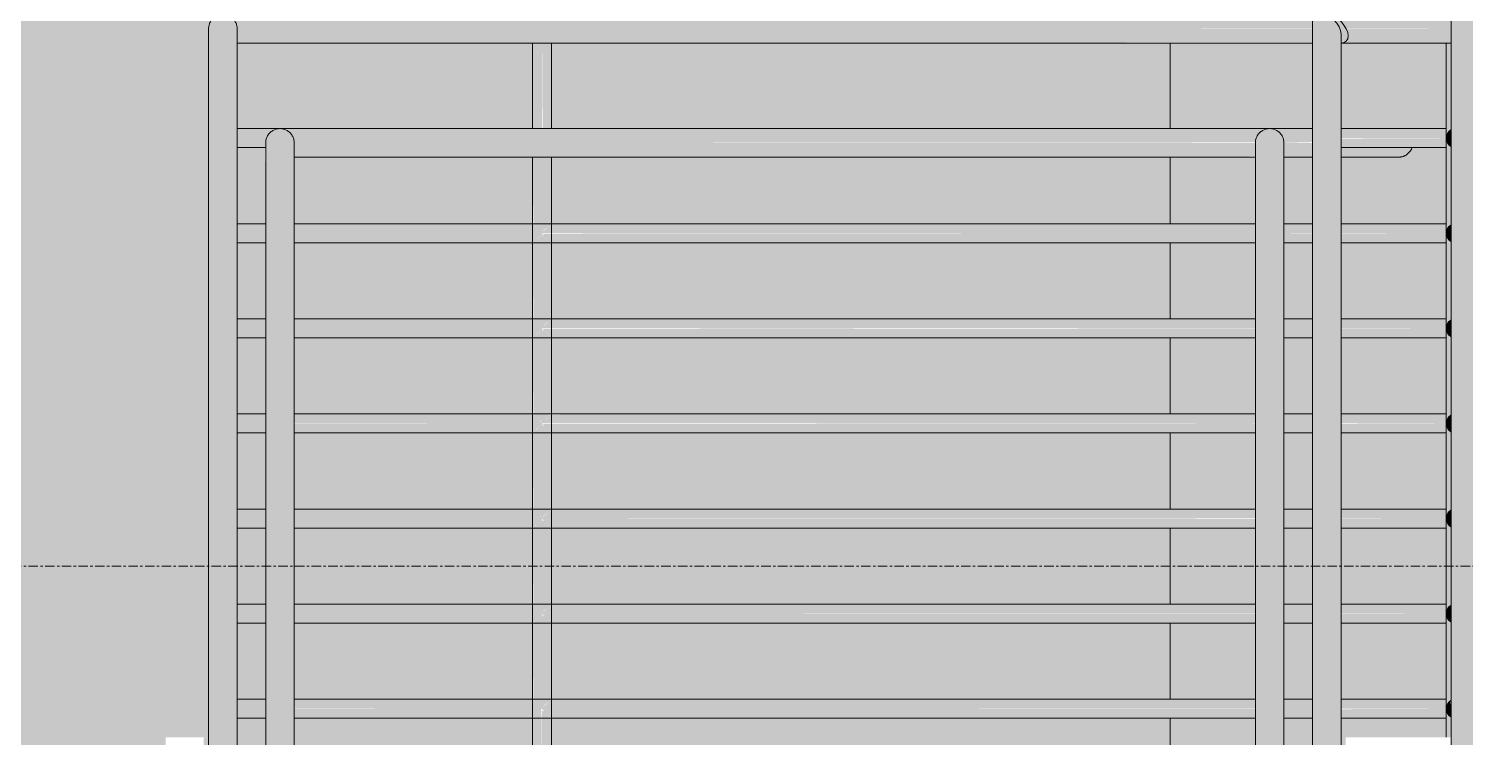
# Model space of a CAD drawing. Header units: inches. Extents: x 1352 to 6578, y -201 to 490.
# Drawn here: x 4771.5 to 4847, y 102 to 139.3 of the extents above; entities that cross this region are included whole.
import ezdxf

# ---------------------------------------------------------------- set-up
doc = ezdxf.new("R2010")
doc.units = ezdxf.units.IN
doc.header["$MEASUREMENT"] = 0
doc.linetypes.add('Grid Line 1_2_', pattern=[0.875, 0.5, -0.125, 0.125, -0.125])
for name, color, linetype, lineweight in [('A-FLOR-HRAL', 11, 'Continuous', 9), ('A-FLOR-LEVL', 51, 'Continuous', 9), ('A-ROOF', 132, 'Continuous', 13), ('A-WALL', 113, 'Continuous', 13), ('A-WALL-PATT', 111, 'Continuous', 13)]:
    doc.layers.add(name, color=color, linetype=linetype, lineweight=lineweight)

# ---------------------------------------------------------------- blocks, each defined once
blk = doc.blocks.new('Walls 1 - Walls 1-1277454-BUILDING SECTION - NORTH_SOUTH - LOOKING EAST AT MEZZANINE')
at = {"layer": 'A-ROOF', "lineweight": 9}
h = blk.add_hatch(color=254, dxfattribs=at)
h.paths.add_polyline_path([(-11844.015, 0), (-11842.919, 0), (-11842.919, 102), (-11840.919, 102), (-11840.919, 98), (-11840.669, 98), (-11840.643, 139.444), (-11840.568, 139.625), (-11840.352, 139.854), (-11840.294, 139.9), (-11840.113, 139.974), (-11839.725, 140), (-11790.145, 140), (-11790.145, 264), (-11916.699, 264), (-11916.699, 0), (-11874.09, 0)], flags=0)
h.paths.add_polyline_path([(-11839.169, 98), (-11837.669, 98), (-11837.669, 103), (-11839.169, 103), (-11839.169, 98.225)], flags=0)
h.paths.add_polyline_path([(-11836.169, 98), (-11823.645, 98), (-11823.645, 103), (-11836.169, 103), (-11836.169, 98.225)], flags=0)
h.paths.add_polyline_path([(-11822.645, 98), (-11790.145, 98), (-11790.145, 103), (-11822.645, 103), (-11822.645, 98.225)], flags=0)
h.paths.add_polyline_path([(-11822.292, 104), (-11790.145, 104), (-11790.145, 108), (-11822.645, 108), (-11822.645, 104)], flags=0)
h.paths.add_polyline_path([(-11836.169, 104), (-11823.645, 104), (-11823.645, 108), (-11836.169, 108), (-11836.169, 105.163)], flags=0)
h.paths.add_polyline_path([(-11838.584, 104), (-11837.669, 104), (-11837.669, 108), (-11839.169, 108), (-11839.169, 104)], flags=0)
h.paths.add_polyline_path([(-11839.169, 109), (-11837.669, 109), (-11837.669, 113), (-11839.169, 113), (-11839.169, 112.101)], flags=0)
h.paths.add_polyline_path([(-11836.169, 109), (-11823.645, 109), (-11823.645, 113), (-11836.169, 113), (-11836.169, 112.101)], flags=0)
h.paths.add_polyline_path([(-11807.811, 109), (-11790.145, 109), (-11790.145, 113), (-11822.645, 113), (-11822.645, 109), (-11815.052, 109)], flags=0)
h.paths.add_polyline_path([(-11790.145, 114), (-11790.145, 118), (-11822.645, 118), (-11822.645, 114), (-11793.329, 114)], flags=0)
h.paths.add_polyline_path([(-11836.169, 114), (-11823.645, 114), (-11823.645, 118), (-11836.169, 118), (-11836.169, 115.571)], flags=0)
h.paths.add_polyline_path([(-11839.169, 114), (-11837.669, 114), (-11837.669, 118), (-11839.169, 118), (-11839.169, 115.571)], flags=0)
h.paths.add_polyline_path([(-11829.533, 119), (-11823.645, 119.04), (-11823.645, 123), (-11836.169, 123), (-11836.169, 119), (-11833.153, 119)], flags=0)
h.paths.add_polyline_path([(-11822.645, 119), (-11790.145, 119.04), (-11790.145, 123), (-11822.645, 123), (-11822.645, 119.04)], flags=0)
h.paths.add_polyline_path([(-11839.169, 119), (-11837.669, 119.04), (-11837.669, 123), (-11839.169, 123), (-11839.169, 119.04)], flags=0)
h.paths.add_polyline_path([(-11839.169, 124), (-11837.669, 124), (-11837.669, 128), (-11839.169, 128), (-11839.169, 125.978)], flags=0)
h.paths.add_polyline_path([(-11822.645, 124), (-11790.145, 124), (-11790.145, 128), (-11822.645, 128), (-11822.645, 125.978)], flags=0)
h.paths.add_polyline_path([(-11823.645, 124), (-11823.645, 128), (-11836.169, 128), (-11836.169, 124), (-11829.533, 124)], flags=0)
h.paths.add_polyline_path([(-11815.052, 129), (-11790.145, 129), (-11790.145, 132.5), (-11822.645, 132.5), (-11822.645, 129), (-11822.292, 129)], flags=0)
h.paths.add_polyline_path([(-11829.533, 129), (-11823.645, 129), (-11823.645, 132.5), (-11836.169, 132.5), (-11836.169, 129)], flags=0)
h.paths.add_polyline_path([(-11839.169, 129), (-11837.669, 129), (-11837.702, 133), (-11839.169, 133), (-11839.169, 129.447)], flags=0)
h.paths.add_polyline_path([(-11836.919, 134), (-11823.645, 134), (-11823.645, 138.5), (-11839.169, 138.5), (-11839.169, 134), (-11837.113, 134)], flags=0)
h.paths.add_polyline_path([(-11822.645, 134), (-11790.145, 134), (-11790.145, 138.5), (-11822.645, 138.5), (-11822.645, 136.385)], flags=0)
blk = doc.blocks.new('Railing - 1_-1447362-BUILDING SECTION - NORTH_SOUTH - LOOKING EAST AT MEZZANINE')
at = {"layer": 'A-FLOR-HRAL'}
h = blk.add_hatch(color=254, dxfattribs=at)
h.paths.add_polyline_path([(-11823.578, 98), (-11823.145, 98), (-11823.179, 103.432), (-11823.209, 103.371), (-11823.475, 103.146), (-11823.645, 103), (-11823.645, 98)], flags=0)
h.paths.add_polyline_path([(-11823.145, 103.5), (-11823.145, 108.5), (-11823.209, 108.37), (-11823.475, 108.146), (-11823.645, 108), (-11823.603, 103.971), (-11823.475, 103.854), (-11823.395, 103.75), (-11823.18, 103.57)], flags=0)
h.paths.add_polyline_path([(-11823.145, 108.5), (-11823.145, 113.5), (-11823.24, 113.35), (-11823.475, 113.146), (-11823.645, 113), (-11823.603, 108.971), (-11823.475, 108.854), (-11823.395, 108.75), (-11823.209, 108.629)], flags=0)
h.paths.add_polyline_path([(-11823.145, 113.5), (-11823.145, 118.5), (-11823.271, 118.331), (-11823.475, 118.146), (-11823.645, 118), (-11823.603, 113.971), (-11823.475, 113.854), (-11823.395, 113.75), (-11823.209, 113.629)], flags=0)
h.paths.add_polyline_path([(-11823.145, 118.5), (-11823.145, 123.5), (-11823.209, 123.371), (-11823.475, 123.146), (-11823.645, 123), (-11823.603, 118.971), (-11823.475, 118.854), (-11823.395, 118.75), (-11823.209, 118.629)], flags=0)
h.paths.add_polyline_path([(-11823.145, 123.5), (-11823.145, 128.5), (-11823.209, 128.371), (-11823.475, 128.146), (-11823.645, 128), (-11823.603, 123.971), (-11823.475, 123.854), (-11823.304, 123.691), (-11823.209, 123.629)], flags=0)
h.paths.add_polyline_path([(-11823.145, 128.5), (-11823.145, 132.5), (-11823.645, 132.5), (-11823.603, 128.971), (-11823.475, 128.854), (-11823.335, 128.711), (-11823.209, 128.629)], flags=0)
h.paths.add_polyline_path([(-11823.645, 134), (-11823.145, 134), (-11823.145, 138.5), (-11823.645, 138.5), (-11823.645, 136.385)], flags=0)
h = blk.add_hatch(color=254, dxfattribs=at)
h.paths.add_polyline_path([(-11822.712, 98), (-11822.645, 98), (-11822.68, 103.017), (-11822.816, 103.146), (-11822.928, 103.271), (-11823.082, 103.371), (-11823.145, 103.412), (-11823.145, 98), (-11822.895, 98)], flags=0)
h.paths.add_polyline_path([(-11823.145, 103.5), (-11823.082, 103.629), (-11822.816, 103.854), (-11822.645, 104), (-11822.68, 108.017), (-11822.816, 108.146), (-11822.959, 108.291), (-11823.082, 108.371), (-11823.145, 108.412), (-11823.145, 103.588)], flags=0)
h.paths.add_polyline_path([(-11823.145, 108.5), (-11823.082, 108.629), (-11822.816, 108.854), (-11822.645, 109), (-11822.68, 113.017), (-11822.816, 113.146), (-11822.99, 113.311), (-11823.082, 113.371), (-11823.145, 113.412), (-11823.145, 108.588)], flags=0)
h.paths.add_polyline_path([(-11823.145, 113.5), (-11823.082, 113.629), (-11822.816, 113.854), (-11822.645, 114), (-11822.68, 118.017), (-11822.816, 118.146), (-11822.895, 118.25), (-11823.082, 118.371), (-11823.145, 118.412), (-11823.145, 113.588)], flags=0)
h.paths.add_polyline_path([(-11823.145, 118.5), (-11823.023, 118.667), (-11822.816, 118.854), (-11822.645, 119.04), (-11822.687, 123.027), (-11822.816, 123.146), (-11822.895, 123.25), (-11823.082, 123.371), (-11823.145, 123.412), (-11823.145, 118.588)], flags=0)
h.paths.add_polyline_path([(-11823.145, 123.5), (-11823.054, 123.648), (-11822.816, 123.854), (-11822.645, 124), (-11822.68, 128.017), (-11822.816, 128.146), (-11822.895, 128.25), (-11823.083, 128.373), (-11823.145, 128.412), (-11823.145, 123.588)], flags=0)
h.paths.add_polyline_path([(-11823.145, 128.5), (-11823.082, 128.629), (-11822.816, 128.854), (-11822.645, 129), (-11822.645, 132.5), (-11823.145, 132.5)], flags=0)
h.paths.add_polyline_path([(-11822.705, 134), (-11822.645, 134), (-11822.645, 138.5), (-11823.145, 138.5), (-11823.118, 134), (-11822.712, 134)], flags=0)
at = {"layer": 'A-FLOR-HRAL', "color": 8}
for p, q in [((-11823.645, 138.5), (-11823.645, 133.994)), ((-11823.145, 138.5), (-11823.645, 138.5)), ((-11822.645, 138.5), (-11823.145, 138.5)), ((-11822.645, 133.994), (-11822.645, 138.5)), ((-11823.645, 132.5), (-11823.645, 98)), ((-11822.645, 98), (-11822.645, 132.5))]:
    blk.add_line(p, q, dxfattribs=at)
blk = doc.blocks.new('Railing - 1_-V15-BUILDING SECTION - NORTH_SOUTH - LOOKING EAST AT MEZZANINE')
at = {"layer": 'A-FLOR-HRAL'}
h = blk.add_hatch(color=254, dxfattribs=at)
h.paths.add_polyline_path([(-11775.645, 102), (-11775.386, 102), (-11775.418, 103.1), (-11775.499, 103.146), (-11775.629, 103.373), (-11775.645, 103.25), (-11775.645, 103)], flags=0)
h.paths.add_polyline_path([(-11775.645, 103.5), (-11775.578, 103.716), (-11775.499, 103.854), (-11775.386, 103.919), (-11775.395, 108.087), (-11775.499, 108.146), (-11775.629, 108.373), (-11775.645, 108.25), (-11775.645, 103.502)], flags=0)
h.paths.add_polyline_path([(-11775.645, 108.5), (-11775.578, 108.716), (-11775.445, 108.885), (-11775.386, 108.919), (-11775.395, 113.087), (-11775.499, 113.146), (-11775.629, 113.373), (-11775.645, 113.25), (-11775.645, 108.502)], flags=0)
h.paths.add_polyline_path([(-11775.645, 113.5), (-11775.578, 113.716), (-11775.467, 113.872), (-11775.386, 113.919), (-11775.395, 118.087), (-11775.499, 118.146), (-11775.629, 118.373), (-11775.645, 118.25), (-11775.645, 113.502)], flags=0)
h.paths.add_polyline_path([(-11775.645, 118.5), (-11775.578, 118.716), (-11775.49, 118.859), (-11775.386, 118.919), (-11775.395, 123.087), (-11775.509, 123.164), (-11775.629, 123.373), (-11775.645, 123.25), (-11775.645, 118.502)], flags=0)
h.paths.add_polyline_path([(-11775.645, 123.5), (-11775.578, 123.716), (-11775.499, 123.854), (-11775.386, 123.919), (-11775.395, 128.087), (-11775.532, 128.203), (-11775.629, 128.373), (-11775.645, 128.25), (-11775.645, 123.502)], flags=0)
h.paths.add_polyline_path([(-11775.645, 128.5), (-11775.578, 128.716), (-11775.499, 128.854), (-11775.386, 128.919), (-11775.395, 133.087), (-11775.499, 133.146), (-11775.637, 133.436), (-11775.645, 133.25), (-11775.645, 128.502)], flags=0)
h.paths.add_polyline_path([(-11775.645, 133.5), (-11775.578, 133.716), (-11775.499, 133.854), (-11775.386, 133.919), (-11775.395, 138.5), (-11775.645, 138.5), (-11775.645, 133.502)], flags=0)
at = {"layer": 'A-FLOR-HRAL', "color": 8}
for p, q in [((-11775.645, 138.5), (-11775.645, 102)), ((-11775.395, 138.5), (-11775.645, 138.5))]:
    blk.add_line(p, q, dxfattribs=at)
blk = doc.blocks.new('Railing - Railing-1447301-BUILDING SECTION - NORTH_SOUTH - LOOKING EAST AT MEZZANINE')
at = {"layer": 'A-FLOR-HRAL'}
for points in [[(-11839.169, 133.5), (-11837.62, 133.5), (-11837.472, 133.75), (-11837.354, 133.854), (-11837.213, 133.933), (-11837.048, 133.983), (-11837.113, 134), (-11839.169, 133.974), (-11839.169, 133.625)], [(-11778.847, 133.5), (-11775.645, 133.502), (-11775.645, 134), (-11781.169, 133.974), (-11781.169, 133.5), (-11778.848, 133.5)], [(-11775.386, 133.081), (-11775.395, 133.913), (-11775.499, 133.854), (-11775.637, 133.562), (-11775.628, 133.371), (-11775.499, 133.146), (-11775.395, 133.087)], [(-11837.669, 133), (-11837.643, 133.444), (-11837.643, 133.5), (-11839.169, 133.5), (-11839.169, 133), (-11837.702, 133)], [(-11775.645, 133), (-11775.645, 133.5), (-11781.169, 133.476), (-11781.169, 133), (-11777.421, 133)], [(-11779.686, 128.5), (-11775.645, 128.502), (-11775.645, 129), (-11781.169, 128.974), (-11781.169, 128.5)], [(-11778.848, 128), (-11775.645, 128.018), (-11775.645, 128.5), (-11781.169, 128.476), (-11781.169, 128), (-11779.615, 128)], [(-11775.386, 128.081), (-11775.395, 128.913), (-11775.535, 128.792), (-11775.629, 128.624), (-11775.628, 128.371), (-11775.499, 128.146), (-11775.395, 128.087)], [(-11778.848, 123.5), (-11775.645, 123.502), (-11775.645, 124), (-11781.169, 123.974), (-11781.169, 123.5), (-11778.978, 123.5)], [(-11775.386, 123.081), (-11775.395, 123.913), (-11775.512, 123.831), (-11775.628, 123.629), (-11775.62, 123.357), (-11775.499, 123.146), (-11775.395, 123.087)], [(-11778.908, 123), (-11775.645, 123.018), (-11775.645, 123.5), (-11781.169, 123.476), (-11781.169, 123)], [(-11778.848, 118.5), (-11775.645, 118.502), (-11775.645, 119), (-11781.169, 118.974), (-11781.169, 118.5)], [(-11775.386, 118.081), (-11775.395, 118.913), (-11775.499, 118.854), (-11775.628, 118.629), (-11775.628, 118.37), (-11775.486, 118.139), (-11775.395, 118.087)], [(-11778.848, 118), (-11775.645, 118.018), (-11775.645, 118.5), (-11781.169, 118.476), (-11781.169, 118)], [(-11778.848, 113.5), (-11775.645, 113.502), (-11775.645, 114), (-11781.169, 113.974), (-11781.169, 113.5), (-11780.658, 113.5)], [(-11775.645, 113), (-11775.645, 113.5), (-11781.169, 113.476), (-11781.169, 113), (-11778.848, 113)], [(-11775.386, 113.081), (-11775.395, 113.913), (-11775.499, 113.854), (-11775.628, 113.629), (-11775.628, 113.37), (-11775.464, 113.126), (-11775.395, 113.087)], [(-11778.848, 108.5), (-11775.645, 108.502), (-11775.645, 109), (-11781.169, 108.974), (-11781.169, 108.5), (-11780.658, 108.5)], [(-11775.386, 108.081), (-11775.395, 108.913), (-11775.499, 108.854), (-11775.628, 108.629), (-11775.628, 108.37), (-11775.441, 108.113), (-11775.395, 108.087)], [(-11781.169, 108), (-11775.645, 108.018), (-11775.645, 108.5), (-11781.169, 108.476), (-11781.169, 108.002)], [(-11778.848, 103.5), (-11775.645, 103.502), (-11775.645, 104), (-11781.169, 103.974), (-11781.169, 103.5), (-11780.658, 103.5)], [(-11775.645, 103), (-11775.645, 103.5), (-11781.169, 103.476), (-11781.169, 103), (-11778.848, 103)], [(-11775.386, 103.081), (-11775.422, 103.898), (-11775.499, 103.854), (-11775.628, 103.629), (-11775.628, 103.37), (-11775.499, 103.146), (-11775.395, 103.087)]]:
    blk.add_hatch(color=254, dxfattribs=at).paths.add_polyline_path(points, flags=0)
h = blk.add_hatch(color=254, dxfattribs=at)
h.paths.add_polyline_path([(-11784.169, 128.5), (-11782.669, 128.516), (-11782.669, 129), (-11784.169, 128.983), (-11784.169, 128.519)], flags=0)
h.paths.add_polyline_path([(-11785.669, 128.5), (-11785.669, 129), (-11822.688, 128.97), (-11822.816, 128.854), (-11822.943, 128.719), (-11823.098, 128.597), (-11823.145, 128.5), (-11786.089, 128.5)], flags=0)
h.paths.add_polyline_path([(-11838.294, 128.5), (-11837.669, 128.5), (-11837.669, 129), (-11839.169, 128.983), (-11839.169, 128.5)], flags=0)
h.paths.add_polyline_path([(-11823.395, 128.5), (-11823.145, 128.5), (-11823.209, 128.629), (-11823.475, 128.854), (-11823.645, 129), (-11836.169, 128.98), (-11836.169, 128.5), (-11829.533, 128.5)], flags=0)
h = blk.add_hatch(color=254, dxfattribs=at)
h.paths.add_polyline_path([(-11839.169, 128), (-11837.669, 128.017), (-11837.669, 128.5), (-11839.169, 128.5), (-11839.169, 128.017)], flags=0)
h.paths.add_polyline_path([(-11815.052, 128), (-11785.669, 128.026), (-11785.669, 128.5), (-11823.129, 128.467), (-11823.035, 128.34), (-11822.816, 128.146), (-11822.645, 128), (-11822.292, 128)], flags=0)
h.paths.add_polyline_path([(-11836.169, 128), (-11823.611, 128.017), (-11823.475, 128.146), (-11823.332, 128.291), (-11823.209, 128.371), (-11823.145, 128.5), (-11836.169, 128.494), (-11836.169, 128.016)], flags=0)
h.paths.add_polyline_path([(-11782.669, 128), (-11782.669, 128.5), (-11784.169, 128.5), (-11784.169, 128)], flags=0)
h = blk.add_hatch(color=254, dxfattribs=at)
h.paths.add_polyline_path([(-11822.292, 123.5), (-11785.669, 123.522), (-11785.669, 124), (-11822.688, 123.97), (-11822.816, 123.854), (-11822.943, 123.719), (-11823.098, 123.597), (-11823.145, 123.5), (-11822.895, 123.5)], flags=0)
h.paths.add_polyline_path([(-11782.669, 123.5), (-11782.669, 124), (-11784.169, 123.983), (-11784.169, 123.5)], flags=0)
h.paths.add_polyline_path([(-11823.395, 123.5), (-11823.145, 123.5), (-11823.209, 123.629), (-11823.475, 123.854), (-11823.645, 124), (-11836.169, 123.98), (-11836.169, 123.5), (-11829.533, 123.5)], flags=0)
h.paths.add_polyline_path([(-11838.952, 123.5), (-11837.669, 123.5), (-11837.669, 124), (-11839.169, 123.983), (-11839.169, 123.5)], flags=0)
h = blk.add_hatch(color=254, dxfattribs=at)
h.paths.add_polyline_path([(-11839.169, 123), (-11837.669, 123.017), (-11837.669, 123.5), (-11839.169, 123.5), (-11839.169, 123.017)], flags=0)
h.paths.add_polyline_path([(-11793.329, 123), (-11785.669, 123.026), (-11785.669, 123.5), (-11823.129, 123.467), (-11823.035, 123.34), (-11822.816, 123.146), (-11822.645, 123), (-11800.57, 123)], flags=0)
h.paths.add_polyline_path([(-11836.169, 123), (-11823.611, 123.017), (-11823.475, 123.146), (-11823.302, 123.311), (-11823.209, 123.371), (-11823.145, 123.5), (-11836.169, 123.494), (-11836.169, 123.016)], flags=0)
h.paths.add_polyline_path([(-11782.669, 123), (-11782.669, 123.5), (-11784.169, 123.5), (-11784.169, 123)], flags=0)
h = blk.add_hatch(color=254, dxfattribs=at)
h.paths.add_polyline_path([(-11782.669, 118.5), (-11782.669, 119), (-11784.169, 118.983), (-11784.169, 118.5)], flags=0)
h.paths.add_polyline_path([(-11786.089, 118.5), (-11785.669, 118.522), (-11785.669, 119), (-11822.688, 118.97), (-11822.816, 118.854), (-11822.943, 118.719), (-11823.098, 118.597), (-11823.145, 118.5), (-11789.709, 118.5)], flags=0)
h.paths.add_polyline_path([(-11825.913, 118.5), (-11823.145, 118.5), (-11823.273, 118.671), (-11823.475, 118.854), (-11823.645, 119), (-11836.169, 118.98), (-11836.169, 118.5), (-11829.533, 118.5)], flags=0)
h.paths.add_polyline_path([(-11839.169, 118.5), (-11837.669, 118.5), (-11837.669, 119), (-11839.169, 118.983), (-11839.169, 118.629)], flags=0)
h = blk.add_hatch(color=254, dxfattribs=at)
h.paths.add_polyline_path([(-11837.669, 118), (-11837.669, 118.5), (-11839.169, 118.5), (-11839.169, 118)], flags=0)
h.paths.add_polyline_path([(-11822.292, 118), (-11785.669, 118.026), (-11785.669, 118.5), (-11823.129, 118.467), (-11823.021, 118.331), (-11822.816, 118.146), (-11822.645, 118)], flags=0)
h.paths.add_polyline_path([(-11829.533, 118), (-11823.611, 118.017), (-11823.475, 118.146), (-11823.395, 118.25), (-11823.209, 118.371), (-11823.145, 118.5), (-11836.169, 118.494), (-11836.169, 118), (-11833.153, 118)], flags=0)
h.paths.add_polyline_path([(-11782.669, 118), (-11782.669, 118.5), (-11784.169, 118.5), (-11784.169, 118)], flags=0)
h = blk.add_hatch(color=254, dxfattribs=at)
h.paths.add_polyline_path([(-11782.669, 113.5), (-11782.669, 114), (-11784.169, 113.983), (-11784.169, 113.5)], flags=0)
h.paths.add_polyline_path([(-11823.145, 113.5), (-11785.669, 113.522), (-11785.669, 114), (-11822.688, 113.97), (-11822.816, 113.854), (-11822.992, 113.687), (-11823.098, 113.597)], flags=0)
h.paths.add_polyline_path([(-11823.395, 113.5), (-11823.145, 113.5), (-11823.242, 113.651), (-11823.475, 113.854), (-11823.645, 114), (-11836.169, 113.98), (-11836.169, 113.5), (-11825.913, 113.5)], flags=0)
h.paths.add_polyline_path([(-11837.669, 113.5), (-11837.669, 114), (-11839.169, 113.983), (-11839.169, 113.5), (-11838.584, 113.5)], flags=0)
h = blk.add_hatch(color=254, dxfattribs=at)
h.paths.add_polyline_path([(-11823.145, 113.5), (-11823.035, 113.34), (-11822.816, 113.146), (-11822.645, 113), (-11785.669, 113.026), (-11785.669, 113.5), (-11822.991, 113.5)], flags=0)
h.paths.add_polyline_path([(-11823.645, 113), (-11823.578, 113.067), (-11823.209, 113.371), (-11823.145, 113.5), (-11836.169, 113.494), (-11836.169, 113), (-11825.913, 113)], flags=0)
h.paths.add_polyline_path([(-11837.669, 113), (-11837.669, 113.5), (-11839.169, 113.5), (-11839.169, 113), (-11838.584, 113)], flags=0)
h.paths.add_polyline_path([(-11782.669, 113), (-11782.669, 113.5), (-11784.169, 113.5), (-11784.169, 113)], flags=0)
h = blk.add_hatch(color=254, dxfattribs=at)
h.paths.add_polyline_path([(-11823.145, 108.5), (-11785.669, 108.522), (-11785.669, 109), (-11822.688, 108.97), (-11822.816, 108.854), (-11822.961, 108.707), (-11823.098, 108.597)], flags=0)
h.paths.add_polyline_path([(-11823.21, 108.5), (-11823.145, 108.5), (-11823.211, 108.631), (-11823.475, 108.854), (-11823.645, 109), (-11836.169, 108.98), (-11836.169, 108.5), (-11823.395, 108.5)], flags=0)
h.paths.add_polyline_path([(-11839.169, 108.5), (-11837.669, 108.5), (-11837.669, 109), (-11839.169, 108.983), (-11839.169, 108.629)], flags=0)
h.paths.add_polyline_path([(-11782.669, 108.5), (-11782.669, 109), (-11784.169, 108.983), (-11784.169, 108.5)], flags=0)
h = blk.add_hatch(color=254, dxfattribs=at)
h.paths.add_polyline_path([(-11823.145, 108.5), (-11823.035, 108.34), (-11822.816, 108.146), (-11822.645, 108), (-11785.669, 108.026), (-11785.669, 108.5), (-11822.96, 108.5)], flags=0)
h.paths.add_polyline_path([(-11823.645, 108), (-11823.578, 108.067), (-11823.209, 108.371), (-11823.145, 108.5), (-11836.169, 108.494), (-11836.169, 108), (-11829.533, 108)], flags=0)
h.paths.add_polyline_path([(-11837.669, 108), (-11837.669, 108.5), (-11839.169, 108.5), (-11839.169, 108), (-11838.584, 108)], flags=0)
h.paths.add_polyline_path([(-11782.669, 108), (-11782.669, 108.5), (-11784.169, 108.5), (-11784.169, 108)], flags=0)
h = blk.add_hatch(color=254, dxfattribs=at)
h.paths.add_polyline_path([(-11837.669, 103.5), (-11837.669, 104), (-11839.169, 103.983), (-11839.169, 103.5), (-11838.584, 103.5)], flags=0)
h.paths.add_polyline_path([(-11823.145, 103.5), (-11785.669, 103.522), (-11785.669, 104), (-11822.688, 103.97), (-11822.816, 103.854), (-11822.943, 103.719), (-11823.098, 103.597)], flags=0)
h.paths.add_polyline_path([(-11823.395, 103.5), (-11823.145, 103.5), (-11823.209, 103.629), (-11823.475, 103.854), (-11823.645, 104), (-11836.169, 103.98), (-11836.169, 103.5), (-11829.533, 103.5)], flags=0)
h.paths.add_polyline_path([(-11782.669, 103.5), (-11782.669, 104), (-11784.169, 103.983), (-11784.169, 103.5)], flags=0)
h = blk.add_hatch(color=254, dxfattribs=at)
h.paths.add_polyline_path([(-11784.169, 103), (-11782.669, 103.023), (-11782.669, 103.5), (-11784.169, 103.5), (-11784.169, 103.003)], flags=0)
h.paths.add_polyline_path([(-11823.145, 103.5), (-11823.035, 103.34), (-11822.816, 103.146), (-11822.645, 103), (-11785.669, 103.026), (-11785.669, 103.5), (-11822.929, 103.5)], flags=0)
h.paths.add_polyline_path([(-11823.645, 103), (-11823.578, 103.067), (-11823.209, 103.371), (-11823.179, 103.5), (-11836.169, 103.494), (-11836.169, 103), (-11829.533, 103)], flags=0)
h.paths.add_polyline_path([(-11838.584, 103), (-11837.669, 103.017), (-11837.669, 103.5), (-11839.169, 103.5), (-11839.169, 103)], flags=0)
at = {"layer": 'A-FLOR-HRAL', "color": 8}
for p, q in [((-11836.919, 134), (-11839.17, 134)), ((-11775.645, 134), (-11781.17, 134)), ((-11775.645, 134), (-11775.645, 133.5)), ((-11839.17, 133), (-11837.669, 133)), ((-11781.17, 133), (-11775.645, 133)), ((-11775.645, 133.5), (-11775.645, 133)), ((-11837.668, 129), (-11839.172, 129)), ((-11785.668, 129), (-11836.17, 129)), ((-11782.666, 129), (-11784.17, 129)), ((-11775.645, 129), (-11781.172, 129)), ((-11775.645, 129), (-11775.645, 128.5)), ((-11775.645, 128.5), (-11775.645, 128)), ((-11839.172, 128), (-11837.667, 128)), ((-11836.17, 128), (-11785.667, 128)), ((-11784.17, 128), (-11782.665, 128)), ((-11781.172, 128), (-11775.645, 128)), ((-11837.666, 124), (-11839.173, 124)), ((-11785.666, 124), (-11836.171, 124)), ((-11782.664, 124), (-11784.171, 124)), ((-11775.645, 124), (-11781.173, 124)), ((-11775.645, 124), (-11775.645, 123.5)), ((-11775.645, 123.5), (-11775.645, 123)), ((-11839.173, 123), (-11837.666, 123)), ((-11836.172, 123), (-11785.666, 123)), ((-11784.172, 123), (-11782.664, 123)), ((-11781.173, 123), (-11775.645, 123)), ((-11837.665, 119), (-11839.174, 119)), ((-11785.665, 119), (-11836.173, 119)), ((-11782.663, 119), (-11784.173, 119)), ((-11775.645, 119), (-11781.174, 119)), ((-11775.645, 119), (-11775.645, 118.5)), ((-11839.175, 118), (-11837.664, 118)), ((-11836.173, 118), (-11785.664, 118)), ((-11784.173, 118), (-11782.663, 118)), ((-11781.175, 118), (-11775.645, 118)), ((-11775.645, 118.5), (-11775.645, 118)), ((-11837.663, 114), (-11839.176, 114)), ((-11785.663, 114), (-11836.174, 114)), ((-11782.662, 114), (-11784.174, 114)), ((-11775.645, 114), (-11781.176, 114)), ((-11775.645, 114), (-11775.645, 113.5)), ((-11775.645, 113.5), (-11775.645, 113)), ((-11839.176, 113), (-11837.663, 113)), ((-11836.174, 113), (-11785.663, 113)), ((-11784.174, 113), (-11782.661, 113)), ((-11781.176, 113), (-11775.645, 113)), ((-11837.662, 109), (-11839.177, 109)), ((-11785.662, 109), (-11836.176, 109)), ((-11782.66, 109), (-11784.176, 109)), ((-11775.645, 109), (-11781.177, 109)), ((-11775.645, 109), (-11775.645, 108.5)), ((-11839.178, 108), (-11837.662, 108)), ((-11836.176, 108), (-11785.662, 108)), ((-11784.176, 108), (-11782.669, 108)), ((-11781.177, 108), (-11775.645, 108)), ((-11775.645, 108.5), (-11775.645, 108)), ((-11837.661, 104), (-11839.169, 104)), ((-11785.661, 104), (-11836.177, 104)), ((-11782.669, 104), (-11784.177, 104)), ((-11775.645, 104), (-11781.169, 104)), ((-11775.645, 104), (-11775.645, 103.5)), ((-11775.645, 103.5), (-11775.645, 103)), ((-11839.169, 103), (-11837.66, 103)), ((-11836.177, 103), (-11785.66, 103)), ((-11784.177, 103), (-11782.669, 103)), ((-11781.169, 103), (-11775.645, 103))]:
    blk.add_line(p, q, dxfattribs=at)
for centre, start, end in [((-11775.145, 133.5), 120, 180), ((-11775.145, 133.5), 180, 240), ((-11775.145, 128.5), 120, 180), ((-11775.145, 128.5), 180, 240), ((-11775.145, 123.5), 120, 180), ((-11775.145, 123.5), 180, 240), ((-11775.145, 118.5), 120, 180), ((-11775.145, 118.5), 180, 240), ((-11775.145, 113.5), 120, 180), ((-11775.145, 113.5), 180, 240), ((-11775.145, 108.5), 120, 180), ((-11775.145, 108.5), 180, 240), ((-11775.145, 103.5), 120, 180), ((-11775.145, 103.5), 180, 240)]:
    blk.add_arc(centre, 0.5, start, end, dxfattribs=at)
for name in ['Railing - 1_-1447362-BUILDING SECTION - NORTH_SOUTH - LOOKING EAST AT MEZZANINE', 'Railing - 1_-V15-BUILDING SECTION - NORTH_SOUTH - LOOKING EAST AT MEZZANINE']:
    blk.add_blockref(name, (0, 0))
blk = doc.blocks.new('Top Rail Type - Top Rail_Internal_-1447311-BUILDING SECTION - NORTH_SOUTH - LOOKING EAST AT MEZZANINE')
at = {"layer": 'A-FLOR-HRAL'}
for points in [[(-11840.669, 48.132), (-11840.592, 48.5), (-11840.568, 48.566), (-11840.394, 48.794), (-11840.294, 48.884), (-11840.113, 48.97), (-11839.919, 49), (-11839.725, 48.97), (-11839.544, 48.884), (-11839.388, 48.746), (-11839.244, 48.496), (-11839.182, 48.247), (-11839.169, 48.5), (-11839.194, 139.444), (-11839.269, 139.625), (-11839.485, 139.854), (-11839.544, 139.9), (-11839.725, 139.974), (-11839.919, 140), (-11840.113, 139.974), (-11840.394, 139.822), (-11840.449, 139.78), (-11840.568, 139.625), (-11840.643, 139.444), (-11840.669, 139.25), (-11840.669, 48.146)], [(-11800.57, 139.25), (-11782.669, 139.271), (-11782.629, 139.908), (-11782.574, 140), (-11839.725, 139.974), (-11839.485, 139.854), (-11839.388, 139.78), (-11839.269, 139.625), (-11839.194, 139.444), (-11839.169, 139.25), (-11804.19, 139.25)], [(-11782.669, 48.132), (-11782.591, 48.504), (-11782.468, 48.717), (-11782.449, 48.746), (-11782.294, 48.884), (-11782.113, 48.97), (-11781.919, 49), (-11781.725, 48.97), (-11781.544, 48.884), (-11781.388, 48.746), (-11781.246, 48.5), (-11781.182, 48.25), (-11781.169, 48.501), (-11781.194, 139.155), (-11781.388, 139.543), (-11781.725, 139.88), (-11782.113, 140.076), (-11782.294, 140.102), (-11782.452, 140.076), (-11782.57, 140), (-11782.66, 139.78), (-11782.669, 139.464), (-11782.669, 128.017), (-11782.669, 48.146)], [(-11781.163, 138.5), (-11780.962, 138.554), (-11780.883, 138.61), (-11780.814, 138.732), (-11780.793, 138.889), (-11780.887, 139.235), (-11781.013, 139.444), (-11781.367, 139.791), (-11781.738, 139.974), (-11781.877, 139.974), (-11781.543, 139.724), (-11781.269, 139.349), (-11781.169, 138.974), (-11781.169, 138.501)], [(-11778.848, 139.25), (-11775.386, 139.25), (-11775.386, 140), (-11781.725, 139.969), (-11781.35, 139.78), (-11781.013, 139.444), (-11780.893, 139.25)], [(-11839.169, 138.5), (-11782.669, 138.534), (-11782.669, 139.25), (-11839.169, 139.25), (-11839.169, 138.525)], [(-11775.676, 138.5), (-11775.386, 138.531), (-11775.386, 139.25), (-11780.887, 139.235), (-11780.791, 138.875), (-11780.816, 138.72), (-11780.962, 138.554), (-11781.103, 138.51), (-11780.941, 138.5), (-11775.795, 138.5)]]:
    blk.add_hatch(color=254, dxfattribs=at).paths.add_polyline_path(points, flags=0)
at = {"layer": 'A-FLOR-HRAL', "color": 8}
for p, q in [((-11782.669, 139.73), (-11782.669, 48.132)), ((-11840.669, 139.25), (-11840.669, 48.132)), ((-11839.169, 48.132), (-11839.169, 139.25)), ((-11781.169, 48.132), (-11781.169, 138.974)), ((-11839.169, 138.5), (-11782.668, 138.5)), ((-11781.163, 138.5), (-11775.386, 138.5))]:
    blk.add_line(p, q, dxfattribs=at)
at = {"layer": 'A-FLOR-HRAL', "color": 8, "flags": 128}
for points in [[(-11782.669, 139.73), (-11782.643, 139.885), (-11782.568, 140.003), (-11782.449, 140.077), (-11782.294, 140.102), (-11782.113, 140.076), (-11781.919, 140), (-11781.725, 139.88), (-11781.544, 139.724), (-11781.388, 139.543), (-11781.269, 139.349), (-11781.194, 139.155), (-11781.169, 138.974)], [(-11780.893, 139.25), (-11781.013, 139.444), (-11781.169, 139.625), (-11781.35, 139.78), (-11781.544, 139.9), (-11781.738, 139.974), (-11781.919, 140)], [(-11781.163, 138.5), (-11781.008, 138.526), (-11780.89, 138.6), (-11780.816, 138.72), (-11780.791, 138.875), (-11780.817, 139.056), (-11780.893, 139.25)]]:
    blk.add_lwpolyline(points, dxfattribs=at)
at = {"layer": 'A-FLOR-HRAL', "color": 8}
blk.add_open_spline([(-11840.669, 139.25), (-11840.669, 139.315), (-11840.652, 139.446), (-11840.576, 139.629), (-11840.455, 139.786), (-11840.246, 139.947), (-11839.919, 140.035), (-11839.592, 139.947), (-11839.382, 139.786), (-11839.262, 139.629), (-11839.186, 139.446), (-11839.169, 139.315), (-11839.169, 139.25)], degree=3, knots=[0, 0, 0, 0, 0.083333, 0.166667, 0.25, 0.333333, 0.5, 0.666667, 0.75, 0.833333, 0.916667, 1, 1, 1, 1], dxfattribs=at)
blk = doc.blocks.new('Handrail Type - Handrail_Internal_-1447339-BUILDING SECTION - NORTH_SOUTH - LOOKING EAST AT MEZZANINE')
at = {"layer": 'A-FLOR-HRAL'}
for points in [[(-11837.669, 42.132), (-11837.643, 42.356), (-11837.467, 42.719), (-11837.449, 42.746), (-11837.294, 42.884), (-11837.113, 42.97), (-11836.774, 42.978), (-11836.725, 42.97), (-11836.544, 42.884), (-11836.371, 42.719), (-11836.269, 42.566), (-11836.194, 42.356), (-11836.169, 42.132), (-11836.194, 133.444), (-11836.269, 133.625), (-11836.388, 133.78), (-11836.544, 133.9), (-11836.774, 133.981), (-11836.919, 134), (-11837.113, 133.974), (-11837.294, 133.9), (-11837.449, 133.78), (-11837.568, 133.625), (-11837.653, 133.367), (-11837.669, 132.916), (-11837.669, 42.566)], [(-11818.672, 133.25), (-11785.666, 133.273), (-11785.634, 133.465), (-11785.554, 133.643), (-11785.431, 133.794), (-11785.213, 133.933), (-11785.048, 133.983), (-11785.113, 134), (-11836.725, 133.974), (-11836.544, 133.9), (-11836.388, 133.78), (-11836.269, 133.625), (-11836.194, 133.444), (-11836.169, 133.25), (-11822.292, 133.25)], [(-11785.669, 42.132), (-11785.643, 42.356), (-11785.467, 42.719), (-11785.449, 42.746), (-11785.294, 42.884), (-11785.113, 42.97), (-11784.919, 43), (-11784.725, 42.97), (-11784.544, 42.884), (-11784.371, 42.719), (-11784.269, 42.566), (-11784.194, 42.356), (-11784.169, 42.132), (-11784.201, 133.461), (-11784.269, 133.625), (-11784.388, 133.78), (-11784.544, 133.9), (-11784.725, 133.974), (-11784.919, 134), (-11785.113, 133.974), (-11785.294, 133.9), (-11785.449, 133.78), (-11785.568, 133.625), (-11785.643, 133.444), (-11785.669, 132.916), (-11785.669, 42.566)], [(-11784.169, 133.25), (-11782.669, 133.293), (-11782.669, 134), (-11784.725, 133.974), (-11784.544, 133.9), (-11784.388, 133.78), (-11784.269, 133.625), (-11784.194, 133.444), (-11784.171, 133.268)], [(-11815.052, 132.5), (-11785.669, 132.535), (-11785.669, 133.25), (-11836.169, 133.25), (-11836.169, 132.5), (-11822.292, 132.5)]]:
    blk.add_hatch(color=254, dxfattribs=at).paths.add_polyline_path(points, flags=0)
h = blk.add_hatch(color=254, dxfattribs=at)
h.paths.add_polyline_path([(-11778.676, 132.5), (-11777.951, 132.526), (-11777.77, 132.6), (-11777.615, 132.72), (-11777.444, 133), (-11781.169, 132.974), (-11781.169, 132.5), (-11778.795, 132.5)], flags=0)
h.paths.add_polyline_path([(-11782.669, 132.5), (-11782.669, 133.25), (-11784.169, 133.25), (-11784.169, 132.5), (-11783.406, 132.5)], flags=0)
at = {"layer": 'A-FLOR-HRAL', "color": 8}
for p, q in [((-11784.919, 134), (-11836.919, 134)), ((-11782.667, 134), (-11784.919, 134)), ((-11837.669, 133.25), (-11837.669, 42.132)), ((-11836.169, 42.132), (-11836.169, 133.25)), ((-11785.669, 133.25), (-11785.669, 42.132)), ((-11784.169, 42.132), (-11784.169, 133.25)), ((-11836.169, 132.5), (-11785.669, 132.5)), ((-11784.169, 132.5), (-11782.667, 132.5)), ((-11781.171, 132.5), (-11778.145, 132.5))]:
    blk.add_line(p, q, dxfattribs=at)
for points, knots in [([(-11837.669, 133.25), (-11837.669, 133.315), (-11837.652, 133.446), (-11837.576, 133.629), (-11837.455, 133.786), (-11837.246, 133.947), (-11836.919, 134.035), (-11836.592, 133.947), (-11836.382, 133.786), (-11836.262, 133.629), (-11836.186, 133.446), (-11836.169, 133.315), (-11836.169, 133.25)], [0, 0, 0, 0, 0.083333, 0.166667, 0.25, 0.333333, 0.5, 0.666667, 0.75, 0.833333, 0.916667, 1, 1, 1, 1]), ([(-11784.169, 133.25), (-11784.169, 133.316), (-11784.186, 133.446), (-11784.262, 133.629), (-11784.382, 133.786), (-11784.592, 133.947), (-11784.919, 134.035), (-11785.246, 133.947), (-11785.455, 133.786), (-11785.576, 133.629), (-11785.652, 133.446), (-11785.669, 133.316), (-11785.669, 133.25)], [0, 0, 0, 0, 0.083333, 0.166667, 0.25, 0.333333, 0.5, 0.666667, 0.75, 0.833333, 0.916667, 1, 1, 1, 1]), ([(-11778.145, 132.5), (-11778.129, 132.5), (-11778.097, 132.501), (-11778.047, 132.506), (-11777.999, 132.514), (-11777.951, 132.525), (-11777.904, 132.539), (-11777.858, 132.557), (-11777.813, 132.577), (-11777.77, 132.6), (-11777.729, 132.626), (-11777.675, 132.664), (-11777.626, 132.707), (-11777.581, 132.755), (-11777.54, 132.806), (-11777.494, 132.874), (-11777.46, 132.946), (-11777.441, 132.989), (-11777.437, 133.002)], [0.5, 0.5, 0.5, 0.5, 0.5208333, 0.5416667, 0.5625, 0.5833333, 0.6041667, 0.625, 0.6458333, 0.6666667, 0.6875, 0.7083333, 0.75, 0.7708333, 0.7916667, 0.8333333, 0.875, 0.8930025, 0.8930025, 0.8930025, 0.8930025])]:
    blk.add_open_spline(points, degree=3, knots=knots, dxfattribs=at)

msp = doc.modelspace()

# ---------------------------------------------------------------- hatches: boundary and pattern name
at = {"layer": 'A-WALL', "lineweight": 9}
h = msp.add_hatch(color=254, dxfattribs=at)
h.paths.add_polyline_path([(4847.71744, -24), (4847.71744, -6), (4846.21744, -6.00628), (4846.21744, -24), (4847.45768, -24)], flags=0)
h.paths.add_polyline_path([(4846.21744, 0), (4847.71744, 0), (4847.71744, 208.56802), (4846.21744, 208.53677), (4846.21744, 1.08944)], flags=0)
at = {"layer": 'A-WALL-PATT', "lineweight": 9}
h = msp.add_hatch(dxfattribs=at)
h.set_pattern_fill('FP_25', color=9, style=0, pattern_type=2)
h.set_pattern_definition([(0, (4831.458, 0), (0, 8), []), (90, (4831.458, 0), (-8, 8), [8, -8])])
h.paths.add_polyline_path([(4846.21744, -6.00628), (4846.21744, -6), (4835.51452, -6.00628)], flags=0)
h.paths.add_polyline_path([(5067.21852, 0), (5200.70768, 0), (5200.70768, 111), (5244.90253, 111), (5244.90253, 150.875), (5245.71503, 150.875), (5245.71503, 151.875), (5268.59003, 151.875), (5268.59003, 150.875), (5269.40253, 150.875), (5269.40253, 145.25), (5270.40253, 145.21593), (5270.40253, 143.25), (5269.40253, 143.25), (5269.40253, 141.75), (5270.40253, 141.71651), (5270.40253, 141.25), (5269.40253, 141.25), (5269.40253, 130.25), (5270.40253, 130.21593), (5270.40253, 128.25), (5269.40253, 128.25), (5269.40253, 111), (5316.90253, 111), (5316.90253, 150.875), (5317.71503, 150.875), (5317.71503, 151.875), (5340.59003, 151.875), (5340.59003, 150.875), (5341.40253, 150.875), (5341.40253, 145.25), (5342.40253, 145.21593), (5342.36702, 143.25), (5341.40253, 143.25), (5341.40253, 141.75), (5342.40253, 141.71651), (5342.36702, 141.25), (5341.40253, 141.25), (5341.40253, 130.25), (5342.40253, 130.21593), (5342.36702, 128.25), (5341.40253, 128.25), (5341.40253, 111), (5361.33268, 111), (5361.33268, 101), (5361.95768, 101), (5361.95768, 114.66399), (5363.95768, 114.66399), (5363.95768, 149.45455), (5365.95768, 149.45455), (5365.95768, 112.45455), (5397.95768, 112.45455), (5397.95768, 149.45455), (5399.95768, 149.45455), (5399.95768, 114.66399), (5401.95768, 114.66399), (5401.95768, 111), (5471.45768, 111), (5471.45768, 194), (5472.45768, 194), (5472.45768, 208.85607), (5451.32582, 208.92179), (5451.31792, 209.0404), (5210.32673, 204.01975), (5210.29933, 203.95912), (4865.98203, 188.72539), (4865.68815, 202.29869), (4865.68815, 0), (5000.82131, 0)], flags=0)
h.paths.add_polyline_path([(5626.82489, 0), (5640.70768, 0), (5640.70768, 83), (5641.70768, 83), (5641.70768, 96), (5785.22721, 96), (5785.22721, 207.88337), (5626.82489, 208.37599), (5626.82489, 14.96594)], flags=0)
h.paths.add_polyline_path([(5853.67095, 0), (5978.60867, 0), (5978.59522, 264), (5551.45768, 264), (5551.45768, 242.58785), (5552.45768, 242.56869), (5552.45768, 241.46285), (5551.45768, 241.46285), (5551.45768, 240.03459), (5552.45768, 240.01586), (5552.45768, 239.67237), (5551.45768, 239.67237), (5551.45768, 237.63489), (5553.45768, 237.63489), (5553.45768, 233.77322), (5805.20768, 239.01801), (5805.20768, 0), (5836.33268, 0)], flags=0)
h.paths.add_polyline_path([(4842.68433, 0), (4846.21744, 0), (4846.21744, 90), (4842.68433, 90), (4842.68433, 1.08944)], flags=0)
h.paths.add_polyline_path([(5356.70768, 84), (5356.70768, 96), (5361.33268, 96), (5361.33268, 98.25), (5297.20768, 98.25), (5297.20768, 84), (5298.92252, 84)], flags=0)
h.paths.add_polyline_path([(5401.95768, 96), (5574.32489, 96), (5574.32489, 98.25), (5401.95768, 98.22494)], flags=0)
h.paths.add_polyline_path([(4835.51452, 98), (4835.93433, 98), (4835.93433, 103), (4831.45768, 103), (4831.45768, 98)], flags=0)
h.paths.add_polyline_path([(4838.93433, 98), (4838.93433, 103), (4837.43433, 103), (4837.43433, 98)], flags=0)
h.paths.add_polyline_path([(4840.68433, 98), (4840.68433, 102), (4845.95768, 102), (4845.95768, 103), (4840.43433, 103), (4840.43433, 98)], flags=0)
h.paths.add_polyline_path([(4837.43433, 104), (4838.93433, 104), (4838.93433, 108), (4837.43433, 108), (4837.43433, 105.16319)], flags=0)
h.paths.add_polyline_path([(4835.51452, 104), (4835.93433, 104), (4835.93433, 108), (4831.45768, 108), (4831.45768, 104)], flags=0)
h.paths.add_polyline_path([(4840.94508, 104), (4845.95768, 104), (4845.95768, 108), (4840.43433, 108), (4840.43433, 104)], flags=0)
h.paths.add_polyline_path([(4845.95768, 109), (4845.95768, 113), (4840.43433, 113), (4840.43433, 109), (4842.75527, 109)], flags=0)
h.paths.add_polyline_path([(4838.93433, 109), (4838.93433, 113), (4837.43433, 113), (4837.43433, 109)], flags=0)
h.paths.add_polyline_path([(4835.93433, 109), (4835.93433, 113), (4831.45768, 113), (4831.45768, 109), (4835.51452, 109)], flags=0)
h.paths.add_polyline_path([(4831.89415, 114), (4835.93433, 114), (4835.93433, 118), (4831.45768, 118), (4831.45768, 114)], flags=0)
h.paths.add_polyline_path([(4840.43433, 114), (4845.95768, 114), (4845.95768, 118), (4840.43433, 118), (4840.43433, 115.57056)], flags=0)
h.paths.add_polyline_path([(4837.43433, 114), (4838.93433, 114), (4838.93433, 118), (4837.43433, 118), (4837.43433, 115.57056)], flags=0)
h.paths.add_polyline_path([(4842.75527, 119), (4845.95768, 119.03969), (4845.95768, 123), (4840.43433, 123), (4840.43433, 119)], flags=0)
h.paths.add_polyline_path([(4831.45768, 119), (4835.93433, 119.03969), (4835.93433, 123), (4831.45768, 123), (4831.45768, 119.03969)], flags=0)
h.paths.add_polyline_path([(4838.93433, 119), (4838.93433, 123), (4837.43433, 123), (4837.43433, 119)], flags=0)
h.paths.add_polyline_path([(4835.93433, 124), (4835.93433, 128), (4831.45768, 128), (4831.45768, 124), (4835.51452, 124)], flags=0)
h.paths.add_polyline_path([(4845.95768, 124), (4845.95768, 128), (4840.43433, 128), (4840.43433, 124), (4842.75527, 124)], flags=0)
h.paths.add_polyline_path([(4838.93433, 124), (4838.93433, 128), (4837.43433, 128), (4837.43433, 124)], flags=0)
h.paths.add_polyline_path([(4837.43433, 129), (4838.93433, 129), (4838.93433, 132.5), (4837.43433, 132.5), (4837.43433, 129.44706)], flags=0)
h.paths.add_polyline_path([(4835.51452, 129), (4835.93433, 129), (4835.93433, 132.5), (4831.45768, 132.5), (4831.45768, 129)], flags=0)
h.paths.add_polyline_path([(4841.84613, 129), (4845.95768, 129), (4845.95768, 133), (4844.15897, 133), (4844.1072, 132.875), (4843.98801, 132.71967), (4843.83268, 132.60048), (4843.65179, 132.52556), (4843.26356, 132.5), (4840.43433, 132.5), (4840.43433, 129)], flags=0)
h.paths.add_polyline_path([(4842.70768, 134), (4845.95768, 134), (4845.95768, 138.5), (4840.43433, 138.46346), (4840.43433, 134), (4842.39965, 134)], flags=0)
h.paths.add_polyline_path([(4836.68433, 134), (4838.93433, 134), (4838.93433, 138.5), (4831.45768, 138.5), (4831.45768, 134), (4836.49021, 134)], flags=0)
h.paths.add_polyline_path([(4839.68433, 140), (4846.21744, 140.03163), (4846.21744, 219.03905), (5200.14125, 226.41246), (5200.14125, 230.95696), (5202.14125, 230.95696), (5202.14125, 260.36696), (5205.12859, 260.36696), (5205.12859, 260.72696), (5240.93516, 260.72696), (5240.93516, 260.36696), (5243.9225, 260.36696), (5243.9225, 235.90993), (5244.9225, 235.89076), (5244.9225, 234.78493), (5243.9225, 234.78493), (5243.9225, 233.35667), (5244.9225, 233.33794), (5244.9225, 232.99445), (5243.9225, 232.99445), (5243.9225, 230.95696), (5245.9225, 230.95696), (5245.9225, 227.36623), (5353.9225, 229.61623), (5353.9225, 233.92065), (5355.9225, 233.92065), (5355.9225, 263.33065), (5358.90984, 263.33065), (5358.90984, 263.69065), (5394.71641, 263.69065), (5394.71641, 263.33065), (5397.70375, 263.33065), (5397.70375, 238.87362), (5398.70375, 238.85446), (5398.70375, 237.74862), (5397.70375, 237.74862), (5397.70375, 236.32036), (5398.70375, 236.30163), (5398.70375, 235.95814), (5397.70375, 235.95814), (5397.70375, 233.92065), (5399.70375, 233.92065), (5399.70375, 230.57001), (5518.49775, 233.04489), (5507.67643, 233.04489), (5507.67643, 237.63489), (5509.67643, 237.63489), (5509.67643, 264), (4831.45768, 264), (4831.45768, 140), (4839.03481, 140.00336), (4839.154, 140.07747), (4839.30933, 140.10216), (4839.53428, 140.05854)], flags=0)
h.paths.add_polyline_path([(4864.78385, 208.84906), (4865.56278, 208.84906), (4865.56089, 208.93976), (4861.20768, 208.84906), (4864.64158, 208.84906)], flags=0)
h.paths.add_polyline_path([(4865.58303, 208.94021), (5210.07594, 216.05776), (5210.0747, 216.11713), (4868.0979, 208.99261)], flags=0)
h.paths.add_polyline_path([(5785.22721, 221.98877), (5785.22721, 228.09947), (5785.09996, 228.09682), (5785.12209, 227.03455)], flags=0)
h.paths.add_polyline_path([(5794.58268, 228.28697), (5794.55645, 228.29383), (5794.57311, 228.28697)], flags=0)

# ---------------------------------------------------------------- linework, layer by layer
at = {"layer": 'A-FLOR-LEVL', "linetype": 'Grid Line 1_2_'}
msp.add_line((4644.59487, 111), (6554.16999, 111), dxfattribs=at)
at = {"layer": 'A-WALL', "lineweight": 9}
msp.add_line((4846.21744, 208.53677), (4846.21744, -24), dxfattribs=at)
at = {"layer": 'A-WALL', "color": 8, "lineweight": 9}
for p, q in [((4831.45768, 138.50594), (4831.45768, 134)), ((4831.45768, 132.50524), (4831.45768, 129)), ((4831.45768, 128.00408), (4831.45768, 124)), ((4831.45768, 123.00408), (4831.45768, 119.03969)), ((4831.45768, 118.00408), (4831.45768, 114)), ((4831.45768, 113.00408), (4831.45768, 109)), ((4831.45768, 108.00408), (4831.45768, 104)), ((4831.45768, 103.00408), (4831.45768, 98))]:
    msp.add_line(p, q, dxfattribs=at)

# ---------------------------------------------------------------- block references
at = {"layer": 'A-FLOR-HRAL', "color": 8}
for name in ['Top Rail Type - Top Rail_Internal_-1447311-BUILDING SECTION - NORTH_SOUTH - LOOKING EAST AT MEZZANINE', 'Railing - Railing-1447301-BUILDING SECTION - NORTH_SOUTH - LOOKING EAST AT MEZZANINE', 'Handrail Type - Handrail_Internal_-1447339-BUILDING SECTION - NORTH_SOUTH - LOOKING EAST AT MEZZANINE']:
    msp.add_blockref(name, (16621.60307, 0), dxfattribs=at)
at = {"layer": 'A-ROOF', "color": 8, "lineweight": 9}
msp.add_blockref('Walls 1 - Walls 1-1277454-BUILDING SECTION - NORTH_SOUTH - LOOKING EAST AT MEZZANINE', (16621.60307, 0), dxfattribs=at)

doc.saveas('drawing.dxf')
